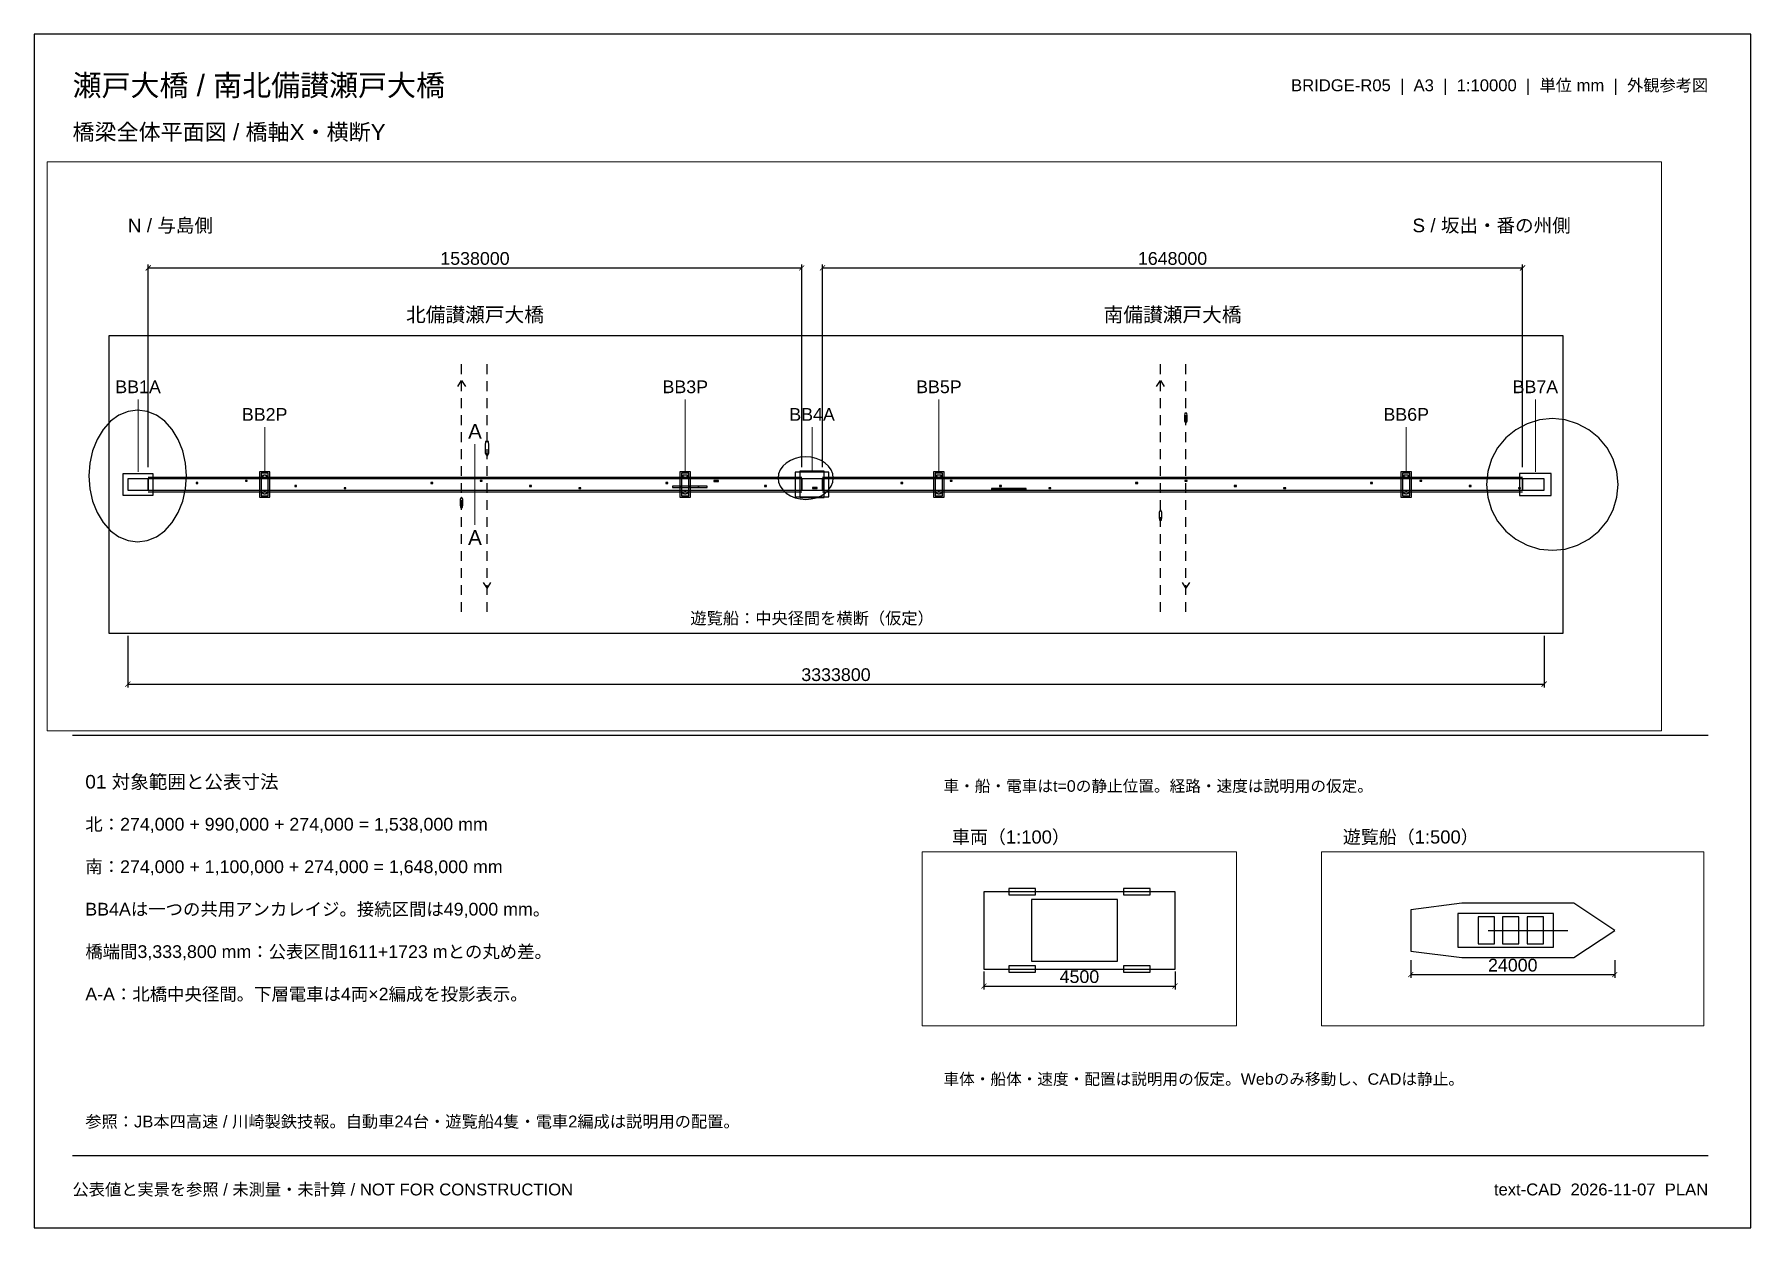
# Paper-space layout 'SETO_A3_PLAN' of a CAD drawing. Header units: millimetres. Extents: x 8 to 412, y 8 to 289.
# The model-space entities are those that its viewports show. They can reach past a viewport. Long polylines and large blocks are cut down to what shows.
import ezdxf
from ezdxf.enums import TextEntityAlignment as Align

# ---------------------------------------------------------------- set-up
doc = ezdxf.new("R2010")
doc.units = ezdxf.units.MM
for name, color, linetype, lineweight in [('D-BGD-SEAS', 7, 'Continuous', 25), ('D-BMK-AXIS', 7, 'Continuous', 13), ('D-BYP-CARS', 7, 'Continuous', 25), ('D-BYP-EMU', 7, 'Continuous', 25), ('D-BYP-SHIP', 7, 'Continuous', 25), ('D-STR-BASE', 7, 'Continuous', 25), ('D-STR-CABL', 7, 'Continuous', 25), ('D-STR-DIM', 7, 'Continuous', 13), ('D-STR-ROAD', 7, 'Continuous', 25), ('D-STR-TOWR', 7, 'Continuous', 25), ('D-STR-TXT', 7, 'Continuous', 13), ('D-TTL-FRAM', 7, 'Continuous', 25), ('D-TTL-TXT', 7, 'Continuous', 25)]:
    doc.layers.add(name, color=color, linetype=linetype, lineweight=lineweight)
doc.layers.add('D-TTL-VPRT', color=7, linetype='Continuous', lineweight=25, plot=False)
doc.styles.add('OpenSansCondensed-Light', font='OpenSansCondensed-Light.ttf')
doc.styles.add('SETO_UNICODE', font='Arial Unicode.ttf')
doc.dimstyles.new('EZDXF', dxfattribs={"dimtxt": 0.25, "dimasz": 0.175, "dimexe": 0.375, "dimexo": 0.125, "dimgap": 0.1, "dimtad": 1, "dimlfac": 100, "dimzin": 12, "dimdsep": 46, "dimtxsty": 'OpenSansCondensed-Light', "dimblk": 'ARCHTICK', "dimcen": 2.5, "dimazin": 3, "dimtfac": 0.5, "dimtmove": 2, "dimatfit": 3})

# ---------------------------------------------------------------- blocks, each defined once
blk = doc.blocks.new('_ARCHTICK')
at = {"color": 0, "linetype": 'BYBLOCK', "const_width": 0.15}
blk.add_lwpolyline([(-0.5, -0.5), (0.5, 0.5)], dxfattribs=at)

msp = doc.modelspace()

# ---------------------------------------------------------------- linework, layer by layer
at = {"layer": 'D-BGD-SEAS', "color": 7}
for points in [[(-1655700, -350000), (1768100, -350000), (1768100, 350000), (-1655700, 350000)], [(-1472500, 20000), (-1474709.7, 50239), (-1481253.9, 79315.9), (-1491881, 106113.4), (-1506182.7, 129601.6), (-1523609.4, 148877.8), (-1543491.4, 163201.3), (-1565064.6, 172021.7), (-1587500, 175000), (-1609935.4, 172021.7), (-1631508.6, 163201.3), (-1651390.6, 148877.8), (-1668817.3, 129601.6), (-1683119, 106113.4), (-1693746.1, 79315.9), (-1700290.3, 50239), (-1702500, 20000), (-1700290.3, -10239), (-1693746.1, -39315.9), (-1683119, -66113.4), (-1668817.3, -89601.6), (-1651390.6, -108877.8), (-1631508.6, -123201.3), (-1609935.4, -132021.7), (-1587500, -135000), (-1565064.6, -132021.7), (-1543491.4, -123201.3), (-1523609.4, -108877.8), (-1506182.7, -89601.6), (-1491881, -66113.4), (-1481253.9, -39315.9), (-1474709.7, -10239)], [(1897500, 0), (1894521.7, 30239), (1885701.3, 59315.9), (1871377.8, 86113.4), (1852101.6, 109601.6), (1828613.4, 128877.8), (1801815.9, 143201.3), (1772739, 152021.7), (1742500, 155000), (1712261, 152021.7), (1683184.1, 143201.3), (1656386.6, 128877.8), (1632898.4, 109601.6), (1613622.2, 86113.4), (1599298.7, 59315.9), (1590478.3, 30239), (1587500, 0), (1590478.3, -30239), (1599298.7, -59315.9), (1613622.2, -86113.4), (1632898.4, -109601.6), (1656386.6, -128877.8), (1683184.1, -143201.3), (1712261, -152021.7), (1742500, -155000), (1772739, -152021.7), (1801815.9, -143201.3), (1828613.4, -128877.8), (1852101.6, -109601.6), (1871377.8, -86113.4), (1885701.3, -59315.9), (1894521.7, -30239)], [(50000, 15000), (48751, 24754.5), (45052.2, 34134.2), (39045.5, 42778.5), (30961.9, 50355.3), (21112.1, 56573.5), (9874.4, 61194), (-2319.1, 64039.3), (-15000, 65000), (-27680.9, 64039.3), (-39874.4, 61194), (-51112.1, 56573.5), (-60961.9, 50355.3), (-69045.5, 42778.5), (-75052.2, 34134.2), (-78751, 24754.5), (-80000, 15000), (-78751, 5245.5), (-75052.2, -4134.2), (-69045.5, -12778.5), (-60961.9, -20355.3), (-51112.1, -26573.5), (-39874.4, -31194), (-27680.9, -34039.3), (-15000, -35000), (-2319.1, -34039.3), (9874.4, -31194), (21112.1, -26573.5), (30961.9, -20355.3), (39045.5, -12778.5), (45052.2, -4134.2), (48751, 5245.5)]]:
    msp.add_lwpolyline(points, close=True, dxfattribs=at)
at = {"layer": 'D-BMK-AXIS', "color": 7}
for points in [[(-1586500, 30000), (-1586500, 200000)], [(-298500, 30000), (-298500, 200000)], [(298500, 30000), (298500, 200000)], [(1702500, 30000), (1702500, 200000)], [(-1288500, 30000), (-1288500, 135000)], [(0, 30000), (0, 135000)], [(1398500, 30000), (1398500, 135000)], [(-793500, -95000), (-793500, 95000)]]:
    msp.add_lwpolyline(points, dxfattribs=at)
at = {"layer": 'D-BYP-CARS', "color": 7}
for points in [[(-231063, 7275), (-220563, 7275), (-220563, 9725), (-231063, 9725)], [(-1333996.3, 7590), (-1329496.3, 7590), (-1329496.3, 9410), (-1333996.3, 9410)], [(-781029.7, 7590), (-776529.7, 7590), (-776529.7, 9410), (-781029.7, 9410)], [(324903.7, 7590), (329403.7, 7590), (329403.7, 9410), (324903.7, 9410)], [(877495.3, 7525), (882745.3, 7525), (882745.3, 9475), (877495.3, 9475)], [(1430837, 7590), (1435337, 7590), (1435337, 9410), (1430837, 9410)], [(761372.3, 2525), (766622.3, 2525), (766622.3, 4475), (761372.3, 4475)], [(-1450119.3, 2590), (-1445619.3, 2590), (-1445619.3, 4410), (-1450119.3, 4410)], [(-897152.7, 2590), (-892652.7, 2590), (-892652.7, 4410), (-897152.7, 4410)], [(-344186, 2590), (-339686, 2590), (-339686, 4410), (-344186, 4410)], [(208780.7, 2590), (213280.7, 2590), (213280.7, 4410), (208780.7, 4410)], [(1314714, 2590), (1319214, 2590), (1319214, 4410), (1314714, 4410)], [(-1213373.3, -2590), (-1217873.3, -2590), (-1217873.3, -4410), (-1213373.3, -4410)], [(-660406.7, -2590), (-664906.7, -2590), (-664906.7, -4410), (-660406.7, -4410)], [(-107440, -2590), (-111940, -2590), (-111940, -4410), (-107440, -4410)], [(445526.7, -2590), (441026.7, -2590), (441026.7, -4410), (445526.7, -4410)], [(998868.3, -2525), (993618.3, -2525), (993618.3, -4475), (998868.3, -4475)], [(1551460, -2590), (1546960, -2590), (1546960, -4410), (1551460, -4410)], [(-1097250.3, -7590), (-1101750.3, -7590), (-1101750.3, -9410), (-1097250.3, -9410)], [(-544283.7, -7590), (-548783.7, -7590), (-548783.7, -9410), (-544283.7, -9410)], [(11683, -7275), (1183, -7275), (1183, -9725), (11683, -9725)], [(561649.7, -7590), (557149.7, -7590), (557149.7, -9410), (561649.7, -9410)], [(1114991.3, -7525), (1109741.3, -7525), (1109741.3, -9475), (1114991.3, -9475)], [(1667583, -7590), (1663083, -7590), (1663083, -9410), (1667583, -9410)], [(3997750, -1000910), (4002250, -1000910), (4002250, -999090), (3997750, -999090)], [(3998335, -999162.8), (3998965, -999162.8), (3998965, -999017.2), (3998335, -999017.2)], [(4001035, -999162.8), (4001665, -999162.8), (4001665, -999017.2), (4001035, -999017.2)], [(3998875, -1000728), (4000900, -1000728), (4000900, -999272), (3998875, -999272)], [(3998335, -1000982.8), (3998965, -1000982.8), (3998965, -1000837.2), (3998335, -1000837.2)], [(4001035, -1000982.8), (4001665, -1000982.8), (4001665, -1000837.2), (4001035, -1000837.2)]]:
    msp.add_lwpolyline(points, close=True, dxfattribs=at)
at = {"layer": 'D-BYP-EMU', "color": 7}
for points in [[(-328680, -6925), (-308680, -6925), (-308680, -4075), (-328680, -4075)], [(-308180, -6925), (-288180, -6925), (-288180, -4075), (-308180, -4075)], [(-287680, -6925), (-267680, -6925), (-267680, -4075), (-287680, -4075)], [(-267180, -6925), (-247180, -6925), (-247180, -4075), (-267180, -4075)], [(442256, -9075), (422256, -9075), (422256, -11925), (442256, -11925)], [(462756, -9075), (442756, -9075), (442756, -11925), (462756, -11925)], [(483256, -9075), (463256, -9075), (463256, -11925), (483256, -11925)], [(503756, -9075), (483756, -9075), (483756, -11925), (503756, -11925)]]:
    msp.add_lwpolyline(points, close=True, dxfattribs=at)
at = {"layer": 'D-BYP-SHIP', "color": 7}
for points in [[(-825000, 260000), (-825000, 283000)], [(-765000, 260000), (-765000, 283000)], [(820000, 260000), (820000, 283000)], [(880000, 260000), (880000, 283000)], [(-834000, 231000), (-825000, 245000), (-816000, 231000)], [(811000, 231000), (820000, 245000), (829000, 231000)], [(-825000, 220000), (-825000, 243000)], [(-765000, 220000), (-765000, 243000)], [(820000, 220000), (820000, 243000)], [(880000, 220000), (880000, 243000)], [(-825000, 180000), (-825000, 203000)], [(-765000, 180000), (-765000, 203000)], [(820000, 180000), (820000, 203000)], [(880000, 180000), (880000, 203000)], [(-825000, 140000), (-825000, 163000)], [(-765000, 140000), (-765000, 163000)], [(820000, 140000), (820000, 163000)], [(880000, 140000), (880000, 163000)], [(-825000, 100000), (-825000, 123000)], [(-765000, 100000), (-765000, 123000)], [(820000, 100000), (820000, 123000)], [(880000, 100000), (880000, 123000)], [(-825000, 60000), (-825000, 83000)], [(-765000, 60000), (-765000, 83000)], [(820000, 60000), (820000, 83000)], [(880000, 60000), (880000, 83000)], [(-825000, 20000), (-825000, 43000)], [(-765000, 20000), (-765000, 43000)], [(820000, 20000), (820000, 43000)], [(880000, 20000), (880000, 43000)], [(-825000, -20000), (-825000, 3000)], [(-765000, -20000), (-765000, 3000)], [(820000, -20000), (820000, 3000)], [(880000, -20000), (880000, 3000)], [(-825000, -60000), (-825000, -37000)], [(-765000, -60000), (-765000, -37000)], [(820000, -60000), (820000, -37000)], [(880000, -60000), (880000, -37000)], [(-825000, -100000), (-825000, -77000)], [(-765000, -100000), (-765000, -77000)], [(820000, -100000), (820000, -77000)], [(880000, -100000), (880000, -77000)], [(-825000, -140000), (-825000, -117000)], [(-765000, -140000), (-765000, -117000)], [(820000, -140000), (820000, -117000)], [(880000, -140000), (880000, -117000)], [(-825000, -180000), (-825000, -157000)], [(-765000, -180000), (-765000, -157000)], [(820000, -180000), (820000, -157000)], [(880000, -180000), (880000, -157000)], [(-825000, -220000), (-825000, -197000)], [(-765000, -220000), (-765000, -197000)], [(820000, -220000), (820000, -197000)], [(880000, -220000), (880000, -197000)], [(-774000, -231000), (-765000, -245000), (-756000, -231000)], [(871000, -231000), (880000, -245000), (889000, -231000)], [(-825000, -260000), (-825000, -237000)], [(-765000, -260000), (-765000, -237000)], [(820000, -260000), (820000, -237000)], [(880000, -260000), (880000, -237000)], [(-825000, -300000), (-825000, -277000)], [(-765000, -300000), (-765000, -277000)], [(820000, -300000), (820000, -277000)], [(880000, -300000), (880000, -277000)], [(4197120, -1000000), (4206480, -1000000)]]:
    msp.add_lwpolyline(points, dxfattribs=at)
for points in [[(877568, 168000), (876800, 162000), (876800, 148800), (880000, 144000), (883200, 148800), (883200, 162000), (882432, 168000)], [(-768420, 101000), (-769500, 92500), (-769500, 73800), (-765000, 67000), (-760500, 73800), (-760500, 92500), (-761580, 101000)], [(-822568, -54000), (-821800, -48000), (-821800, -34800), (-825000, -30000), (-828200, -34800), (-828200, -48000), (-827432, -54000)], [(822432, -84000), (823200, -78000), (823200, -64800), (820000, -60000), (816800, -64800), (816800, -78000), (817568, -84000)], [(4188000, -1002432), (4194000, -1003200), (4207200, -1003200), (4212000, -1000000), (4207200, -996800), (4194000, -996800), (4188000, -997568)], [(4193520, -1001984), (4204800, -1001984), (4204800, -998016), (4193520, -998016)], [(4195920, -1001600), (4197840, -1001600), (4197840, -998400), (4195920, -998400)], [(4198800, -1001600), (4200720, -1001600), (4200720, -998400), (4198800, -998400)], [(4201680, -1001600), (4203600, -1001600), (4203600, -998400), (4201680, -998400)]]:
    msp.add_lwpolyline(points, close=True, dxfattribs=at)
at = {"layer": 'D-STR-BASE', "color": 7}
for points in [[(-28500, -31000), (28500, -31000), (28500, 31000), (-28500, 31000)], [(-1301000, -30000), (-1276000, -30000), (-1276000, 30000), (-1301000, 30000)], [(-311000, -30000), (-286000, -30000), (-286000, 30000), (-311000, 30000)], [(286000, -30000), (311000, -30000), (311000, 30000), (286000, 30000)], [(1386000, -30000), (1411000, -30000), (1411000, 30000), (1386000, 30000)], [(-39500, -29000), (39500, -29000), (39500, 29000), (-39500, 29000)], [(-1297080, -26580), (-1279920, -26580), (-1279920, 26580), (-1297080, 26580)], [(-1297080, -26580), (-1279920, -26580), (-1279920, 26580), (-1297080, 26580)], [(-1297000, -26500), (-1280000, -26500), (-1280000, 26500), (-1297000, 26500)], [(-307080, -26580), (-289920, -26580), (-289920, 26580), (-307080, 26580)], [(-307080, -26580), (-289920, -26580), (-289920, 26580), (-307080, 26580)], [(-307000, -26500), (-290000, -26500), (-290000, 26500), (-307000, 26500)], [(289920, -26580), (307080, -26580), (307080, 26580), (289920, 26580)], [(289920, -26580), (307080, -26580), (307080, 26580), (289920, 26580)], [(290000, -26500), (307000, -26500), (307000, 26500), (290000, 26500)], [(1389920, -26580), (1407080, -26580), (1407080, 26580), (1389920, 26580)], [(1389920, -26580), (1407080, -26580), (1407080, 26580), (1389920, 26580)], [(1390000, -26500), (1407000, -26500), (1407000, 26500), (1390000, 26500)], [(1665000, -26000), (1740000, -26000), (1740000, 26000), (1665000, 26000)], [(-1622000, -25000), (-1551000, -25000), (-1551000, 25000), (-1622000, 25000)]]:
    msp.add_lwpolyline(points, close=True, dxfattribs=at)
at = {"layer": 'D-STR-CABL', "color": 7}
for points in [[(-1562500, 17500), (-24500, 17500)], [(24500, 17500), (1672500, 17500)], [(-1562500, -17500), (-24500, -17500)], [(24500, -17500), (1672500, -17500)]]:
    msp.add_lwpolyline(points, dxfattribs=at)
at = {"layer": 'D-STR-ROAD', "color": 7}
for points in [[(-1610700, -13000), (-1562500, -13000), (-1562500, 13000), (-1610700, 13000)], [(-1562500, -13000), (-24500, -13000), (-24500, 13000), (-1562500, 13000)], [(-24500, -13000), (24500, -13000), (24500, 13000), (-24500, 13000)], [(24500, -13000), (1672500, -13000), (1672500, 13000), (24500, 13000)], [(1672500, -13000), (1723100, -13000), (1723100, 13000), (1672500, 13000)]]:
    msp.add_lwpolyline(points, close=True, dxfattribs=at)
at = {"layer": 'D-STR-TOWR', "color": 7}
for points in [[(-1293850, 17776.5), (-1290100, 17776.5), (-1290100, 17226.5), (-1286900, 17226.5), (-1286900, 17776.5), (-1283150, 17776.5), (-1283150, 21476.5), (-1286900, 21476.5), (-1286900, 22026.5), (-1290100, 22026.5), (-1290100, 21476.5), (-1293850, 21476.5)], [(-303850, 17887), (-300100, 17887), (-300100, 17337), (-296900, 17337), (-296900, 17887), (-293150, 17887), (-293150, 21587), (-296900, 21587), (-296900, 22137), (-300100, 22137), (-300100, 21587), (-303850, 21587)], [(293150, 17887), (296900, 17887), (296900, 17337), (300100, 17337), (300100, 17887), (303850, 17887), (303850, 21587), (300100, 21587), (300100, 22137), (296900, 22137), (296900, 21587), (293150, 21587)], [(1393150, 17887), (1396900, 17887), (1396900, 17337), (1400100, 17337), (1400100, 17887), (1403850, 17887), (1403850, 21587), (1400100, 21587), (1400100, 22137), (1396900, 22137), (1396900, 21587), (1393150, 21587)], [(-1293850, -21476.5), (-1290100, -21476.5), (-1290100, -22026.5), (-1286900, -22026.5), (-1286900, -21476.5), (-1283150, -21476.5), (-1283150, -17776.5), (-1286900, -17776.5), (-1286900, -17226.5), (-1290100, -17226.5), (-1290100, -17776.5), (-1293850, -17776.5)], [(-303850, -21587), (-300100, -21587), (-300100, -22137), (-296900, -22137), (-296900, -21587), (-293150, -21587), (-293150, -17887), (-296900, -17887), (-296900, -17337), (-300100, -17337), (-300100, -17887), (-303850, -17887)], [(293150, -21587), (296900, -21587), (296900, -22137), (300100, -22137), (300100, -21587), (303850, -21587), (303850, -17887), (300100, -17887), (300100, -17337), (296900, -17337), (296900, -17887), (293150, -17887)], [(1393150, -21587), (1396900, -21587), (1396900, -22137), (1400100, -22137), (1400100, -21587), (1403850, -21587), (1403850, -17887), (1400100, -17887), (1400100, -17337), (1396900, -17337), (1396900, -17887), (1393150, -17887)]]:
    msp.add_lwpolyline(points, close=True, dxfattribs=at)

# ---------------------------------------------------------------- texts
at = {"layer": 'D-STR-TXT', "color": 7, "style": 'SETO_UNICODE'}
for s, p in [('N / 与島側', (-1610700, 610000)), ('S / 坂出・番の州側', (1413100, 610000))]:
    msp.add_text(s, height=32000, dxfattribs=at).set_placement(p, align=Align.MIDDLE_LEFT)
for s, height, p in [('北備讃瀬戸大橋', 34000, (-793500, 400000)), ('南備讃瀬戸大橋', 34000, (848500, 400000)), ('BB3P', 30000, (-298500, 230000)), ('BB1A', 30000, (-1586500, 230000)), ('BB5P', 30000, (298500, 230000)), ('BB7A', 30000, (1702500, 230000)), ('BB2P', 30000, (-1288500, 165000)), ('BB6P', 30000, (1398500, 165000)), ('BB4A', 30000, (0, 165000)), ('A', 35000, (-793500, 125000)), ('A', 35000, (-793500, -125000)), ('遊覧船：中央径間を横断（仮定）', 28000, (0, -315000))]:
    msp.add_text(s, height=height, dxfattribs=at).set_placement(p, align=Align.MIDDLE_CENTER)

# ---------------------------------------------------------------- dimensions: what is measured, and where the dimension line sits
at = {"layer": 'D-STR-DIM', "color": 7}
for base, p1, p2, override in [((-1562500, 510000), (-1562500, 35000), (-24500, 35000), {"dimtxt": 30000, "dimasz": 12000, "dimexe": 8000, "dimexo": 6000, "dimgap": 7000, "dimtad": 1, "dimdec": 0, "dimlfac": 1, "dimlunit": 2, "dimtxsty": 'SETO_UNICODE', "dimclrd": 7, "dimclre": 7, "dimclrt": 7}), ((24500, 510000), (24500, 35000), (1672500, 35000), {"dimtxt": 30000, "dimasz": 12000, "dimexe": 8000, "dimexo": 6000, "dimgap": 7000, "dimtad": 1, "dimdec": 0, "dimlfac": 1, "dimlunit": 2, "dimtxsty": 'SETO_UNICODE', "dimclrd": 7, "dimclre": 7, "dimclrt": 7}), ((-1610700, -470000), (-1610700, -350000), (1723100, -350000), {"dimtxt": 30000, "dimasz": 12000, "dimexe": 8000, "dimexo": 6000, "dimgap": 7000, "dimtad": 1, "dimdec": 0, "dimlfac": 1, "dimlunit": 2, "dimtxsty": 'SETO_UNICODE', "dimclrd": 7, "dimclre": 7, "dimclrt": 7}), ((3997750, -1001310), (3997750, -1000910), (4002250, -1000910), {"dimtxt": 300, "dimasz": 120, "dimexe": 80, "dimexo": 60, "dimgap": 70, "dimtad": 1, "dimdec": 0, "dimlfac": 1, "dimlunit": 2, "dimtxsty": 'SETO_UNICODE', "dimclrd": 7, "dimclre": 7, "dimclrt": 7}), ((4188000, -1005200), (4188000, -1003200), (4212000, -1003200), {"dimtxt": 1500, "dimasz": 600, "dimexe": 400, "dimexo": 300, "dimgap": 350, "dimtad": 1, "dimdec": 0, "dimlfac": 1, "dimlunit": 2, "dimtxsty": 'SETO_UNICODE', "dimclrd": 7, "dimclre": 7, "dimclrt": 7})]:
    msp.add_linear_dim(base=base, p1=p1, p2=p2, dimstyle='EZDXF', override=override, dxfattribs=at).render()

psp = doc.layouts.new('SETO_A3_PLAN')

# ---------------------------------------------------------------- linework, layer by layer
at = {"layer": 'D-TTL-FRAM', "color": 7}
psp.add_lwpolyline([(8, 8), (412, 8), (412, 289), (8, 289)], close=True, dxfattribs=at)
for points in [[(17, 124), (402, 124)], [(17, 25), (402, 25)]]:
    psp.add_lwpolyline(points, dxfattribs=at)

# ---------------------------------------------------------------- texts
at = {"layer": 'D-TTL-TXT', "color": 7, "style": 'SETO_UNICODE'}
for s, height, p in [('瀬戸大橋 / 南北備讃瀬戸大橋', 5, (17, 277)), ('橋梁全体平面図 / 橋軸X・横断Y', 3.8, (17, 266)), ('01 対象範囲と公表寸法', 3.2, (20, 113)), ('車・船・電車はt=0の静止位置。経路・速度は説明用の仮定。', 2.7, (222, 112)), ('北：274,000 + 990,000 + 274,000 = 1,538,000 mm', 3, (20, 103)), ('車両（1:100）', 3.1, (224, 100)), ('遊覧船（1:500）', 3.1, (316, 100)), ('南：274,000 + 1,100,000 + 274,000 = 1,648,000 mm', 3, (20, 93)), ('BB4Aは一つの共用アンカレイジ。接続区間は49,000 mm。', 3, (20, 83)), ('橋端間3,333,800 mm：公表区間1611+1723 mとの丸め差。', 3, (20, 73)), ('A-A：北橋中央径間。下層電車は4両×2編成を投影表示。', 3, (20, 63)), ('車体・船体・速度・配置は説明用の仮定。Webのみ移動し、CADは静止。', 2.7, (222, 43)), ('参照：JB本四高速 / 川崎製鉄技報。自動車24台・遊覧船4隻・電車2編成は説明用の配置。', 2.8, (20, 33)), ('公表値と実景を参照 / 未測量・未計算 / NOT FOR CONSTRUCTION', 2.8, (17, 17))]:
    psp.add_text(s, height=height, dxfattribs=at).set_placement(p, align=Align.MIDDLE_LEFT)
for s, p in [('BRIDGE-R05  |  A3  |  1:10000  |  単位 mm  |  外観参考図', (402, 277)), ('text-CAD  2026-11-07  PLAN', (402, 17))]:
    psp.add_text(s, height=2.8, dxfattribs=at).set_placement(p, align=Align.MIDDLE_RIGHT)

# ---------------------------------------------------------------- viewports
at = {"layer": 'D-TTL-VPRT'}
psp.add_viewport(center=(201, 192), size=(380, 134), view_center_point=(99300, 90000), view_height=1340000, dxfattribs=at)
for center, size, view_center_point, view_height, status in [((254, 76), (74, 41), (4000000, -1000200), 4100, 3), ((356, 76), (90, 41), (4200000, -1001000), 20500, 4)]:
    psp.add_viewport(center=center, size=size, view_center_point=view_center_point, view_height=view_height, status=status, dxfattribs=at)

doc.saveas('drawing.dxf')
